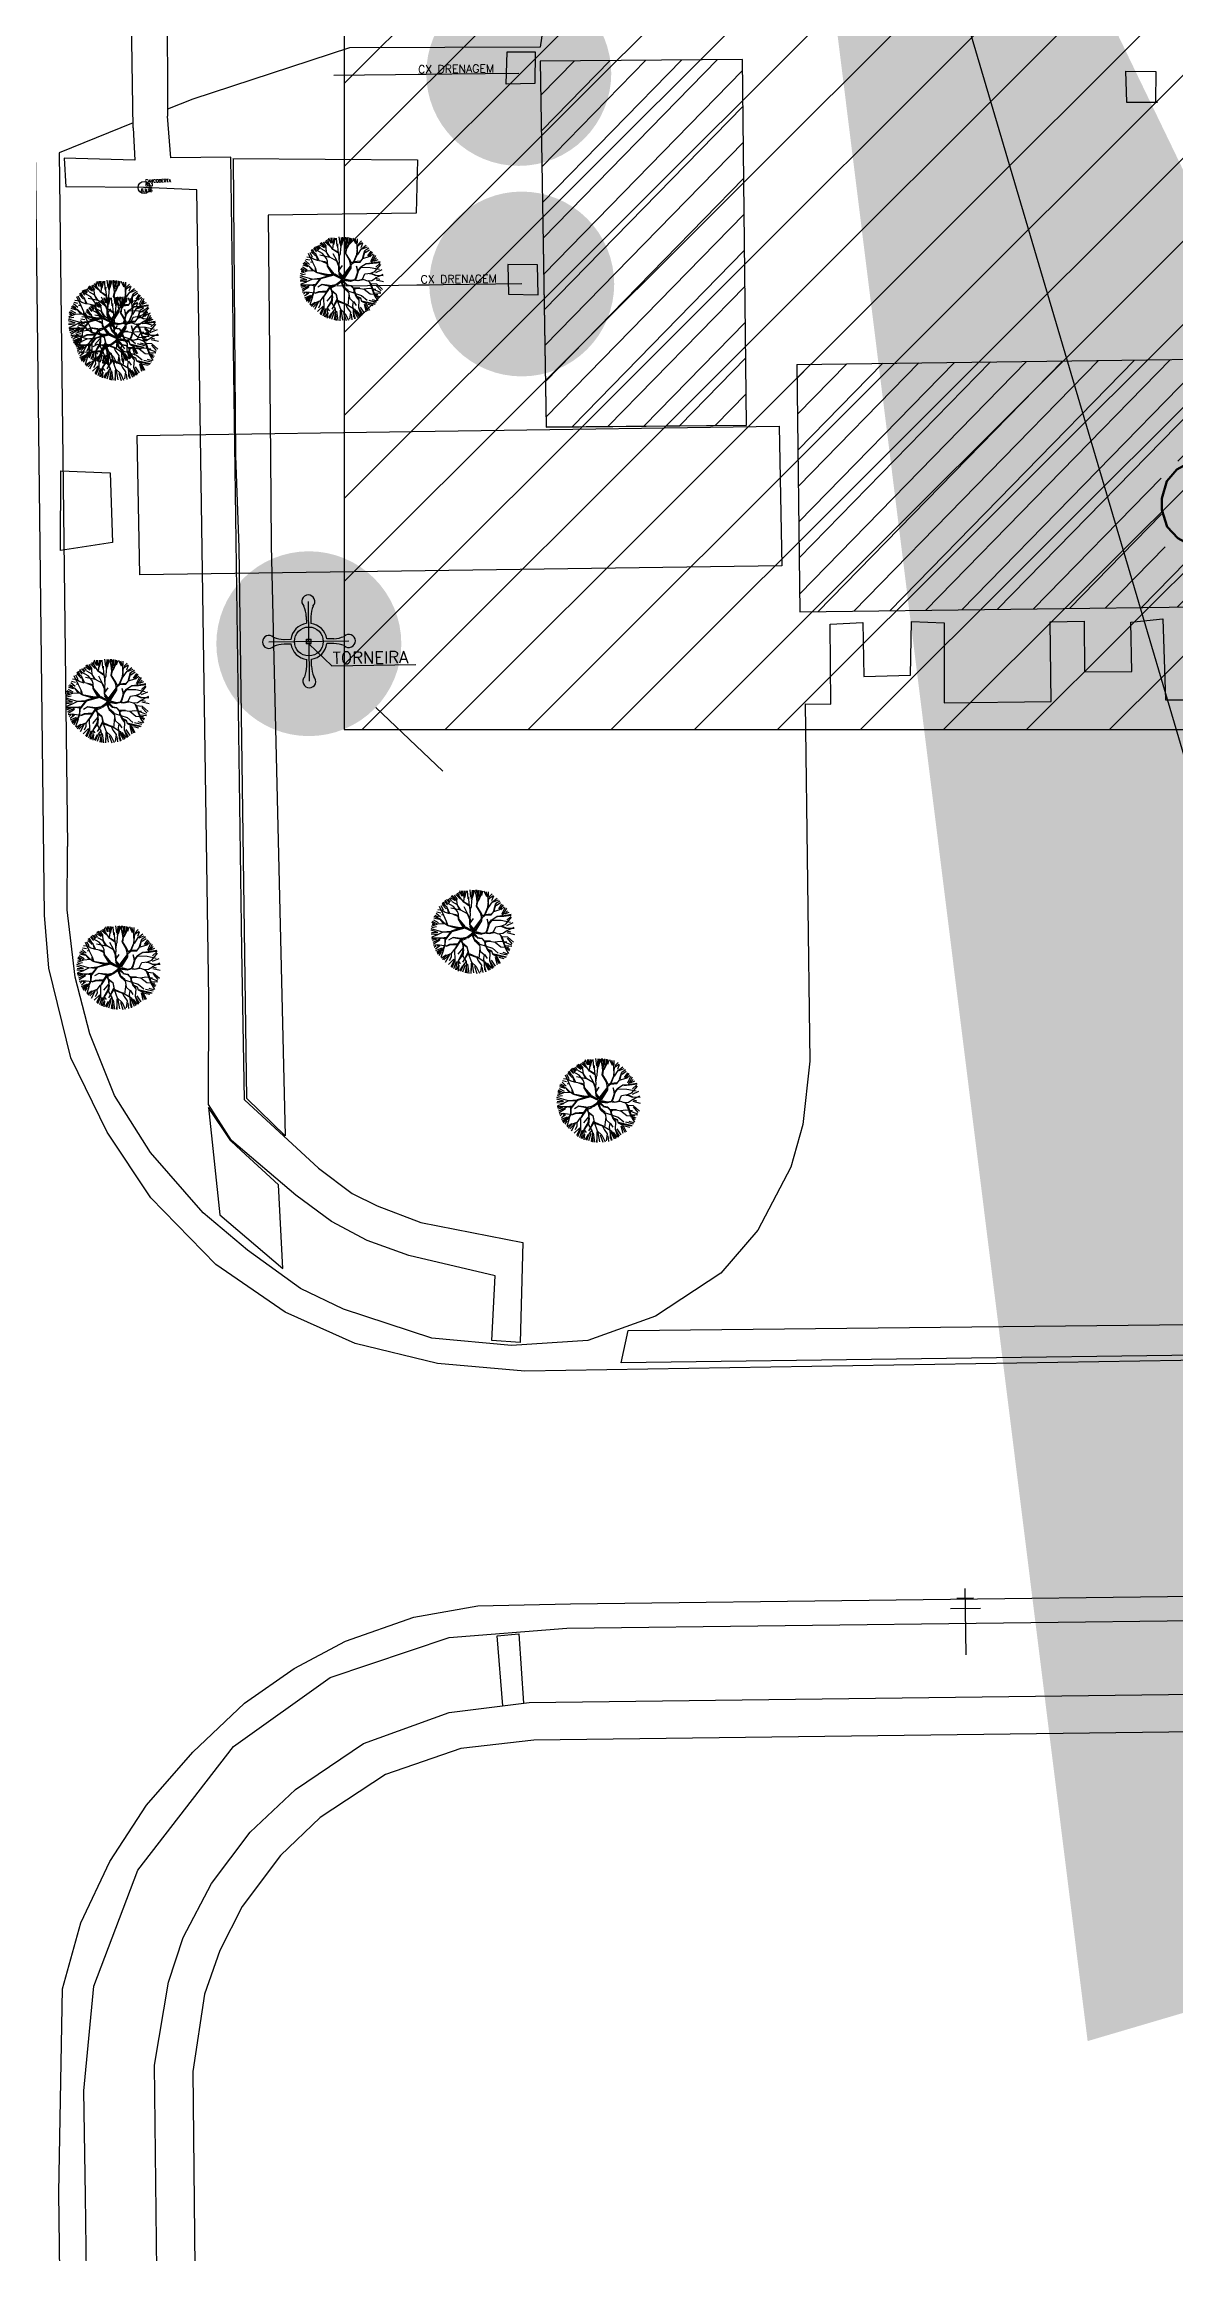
# Model space of a CAD drawing. Header units: metres. Extents: x 341 to 459, y 1341 to 1425.
# Drawn here: x 449.417 to 450.232, y 1415.818 to 1417.412 of the extents above; entities that cross this region are included whole.
import ezdxf

# ---------------------------------------------------------------- set-up
doc = ezdxf.new("R2010")
doc.units = ezdxf.units.M
doc.linetypes.add('CONTINUO', pattern=[0])
for name, color, linetype in [('.', 1, 'Continuous'), ('3_continuous', 3, 'Continuous'), ('AVR', 3, 'CONTINUO'), ('B.ACESSO', 8, 'CONTINUO'), ('TORNEIRA', 7, 'CONTINUO')]:
    doc.layers.add(name, color=color, linetype=linetype)
doc.styles.add('ROMANS', font='ROMANS.SHX')
doc.styles.add('SIMPLEX', font='simplex_.ttf')
doc.dimstyles.get("Standard").update_dxf_attribs({"dimtxt": 2, "dimasz": 2, "dimexe": 0.5, "dimexo": 1, "dimgap": 1, "dimtad": 1, "dimdec": 0, "dimzin": 0, "dimdsep": 46, "dimtxsty": 'Standard', "dimcen": 0.09, "dimclrd": 1, "dimclre": 1, "dimclrt": 3, "dimadec": 0, "dimazin": 0, "dimtfac": 1, "dimtdec": 0, "dimtofl": 0, "dimtmove": 0, "dimatfit": 3, "dimfxl": 1, "dimtolj": 1, "dimtzin": 0, "dimarcsym": 0})
pattern_1 = [(45.7013538, (-125.974071, -600.877505), (-0.0098355417, 0.00959764944), [])]

# ---------------------------------------------------------------- blocks, each defined once
blk = doc.blocks.new('A$C08C43EE7')
at = {"layer": 'AVR', "color": 252, "true_color": 0x939598}
for p, q in [((0.682, 2.334), (0.41, 2.485)), ((0.501, 2.531), (0.682, 2.334)), ((0.657, 2.439), (0.521, 2.587)), ((0.576, 2.622), (0.682, 2.454)), ((0.863, 2.548), (0.586, 2.639)), ((0.721, 2.278), (0.657, 2.439)), ((0.667, 2.697), (0.789, 2.622)), ((0.869, 2.561), (0.709, 2.761)), ((0.734, 2.761), (0.863, 2.594)), ((0.863, 2.594), (0.76, 2.787)), ((0.902, 2.574), (0.779, 2.8)), ((0.841, 2.819), (0.932, 2.606)), ((1.012, 2.491), (0.869, 2.561)), ((0.902, 2.826), (1.015, 2.674)), ((1.012, 2.503), (0.902, 2.574)), ((0.963, 2.871), (1.023, 2.803)), ((1.03, 2.697), (0.992, 2.774)), ((0.998, 2.445), (1.043, 2.761)), ((0.998, 2.445), (1.05, 2.278)), ((1.05, 2.329), (0.998, 2.445)), ((1.127, 2.496), (1.012, 2.503)), ((1.224, 2.478), (1.012, 2.491)), ((1.043, 2.761), (1.024, 2.903)), ((1.084, 2.902), (1.228, 2.674)), ((1.256, 2.491), (1.127, 2.496)), ((1.276, 2.632), (1.133, 2.928)), ((1.22, 2.939), (1.266, 2.773)), ((1.507, 2.252), (1.224, 2.478)), ((1.276, 2.832), (1.256, 2.96)), ((1.256, 2.491), (1.282, 2.651)), ((1.276, 2.96), (1.288, 2.839)), ((1.282, 2.651), (1.276, 2.832)), ((1.276, 2.509), (1.282, 2.464)), ((1.282, 2.599), (1.301, 2.967)), ((1.308, 2.433), (1.282, 2.599)), ((1.527, 2.258), (1.308, 2.433)), ((1.398, 2.749), (1.327, 2.96)), ((1.404, 2.754), (1.43, 2.98)), ((1.494, 2.561), (1.404, 2.754)), ((1.482, 2.296), (1.501, 2.554)), ((1.485, 2.742), (1.568, 2.978)), ((1.485, 2.97), (1.485, 2.742)), ((1.52, 2.271), (1.494, 2.561)), ((1.501, 2.561), (1.624, 2.98)), ((1.649, 1.949), (1.733, 2.393)), ((1.667, 2.947), (1.697, 2.781)), ((1.785, 2.742), (1.7, 2.973)), ((1.733, 2.393), (1.798, 2.484)), ((1.74, 2.374), (1.881, 2.419)), ((1.758, 2.413), (1.888, 2.426)), ((1.798, 2.484), (1.785, 2.742)), ((1.788, 2.841), (1.849, 2.947)), ((1.788, 2.939), (1.788, 2.841)), ((1.791, 2.749), (1.888, 2.922)), ((1.798, 2.523), (1.958, 2.645)), ((1.803, 2.484), (1.958, 2.639)), ((1.947, 2.894), (1.842, 2.72)), ((1.881, 2.419), (2.094, 2.516)), ((1.947, 2.682), (2.001, 2.871)), ((1.958, 2.639), (2.061, 2.864)), ((2.031, 2.705), (2.099, 2.826)), ((2.031, 2.636), (2.167, 2.788)), ((2.094, 2.516), (2.416, 2.664)), ((2.101, 2.523), (2.113, 2.606)), ((2.152, 2.31), (2.216, 2.491)), ((2.159, 2.296), (2.377, 2.4)), ((2.171, 2.336), (2.37, 2.393)), ((2.182, 2.629), (2.213, 2.765)), ((2.216, 2.491), (2.267, 2.561)), ((2.267, 2.561), (2.294, 2.735)), ((2.288, 2.531), (2.44, 2.614)), ((2.334, 2.425), (2.486, 2.576)), ((2.377, 2.4), (2.538, 2.568)), ((2.416, 2.168), (2.538, 2.381)), ((2.435, 2.464), (2.551, 2.548)), ((2.435, 2.451), (2.565, 2.523)), ((2.478, 2.379), (2.599, 2.485)), ((2.538, 2.381), (2.641, 2.458)), ((2.538, 2.303), (2.667, 2.409)), ((0.393, 1.55), (0.006, 1.582)), ((0.341, 1.697), (0.008, 1.652)), ((0.239, 1.736), (0.013, 1.71)), ((0.026, 1.736), (0.155, 1.743)), ((0.329, 1.724), (0.032, 1.775)), ((0.319, 1.78), (0.054, 1.871)), ((0.316, 1.833), (0.077, 1.943)), ((0.304, 2.008), (0.099, 2.031)), ((0.288, 1.871), (0.107, 1.985)), ((0.283, 2.027), (0.129, 2.09)), ((0.44, 2.068), (0.145, 2.129)), ((0.433, 2.099), (0.175, 2.189)), ((0.463, 2.148), (0.212, 2.258)), ((0.463, 2.155), (0.238, 2.265)), ((0.508, 2.155), (0.257, 2.29)), ((0.463, 2.027), (0.283, 2.027)), ((0.438, 1.743), (0.316, 1.833)), ((0.432, 1.743), (0.329, 1.724)), ((0.53, 2.174), (0.341, 2.371)), ((0.458, 2.02), (0.361, 1.949)), ((0.721, 1.659), (0.412, 1.549)), ((0.735, 1.659), (0.419, 1.865)), ((0.632, 1.859), (0.432, 1.743)), ((0.593, 2.271), (0.463, 2.341)), ((0.869, 2.148), (0.463, 2.148)), ((0.709, 1.884), (0.463, 2.027)), ((0.657, 1.878), (0.464, 2.02)), ((0.689, 1.64), (0.586, 1.362)), ((0.709, 2.271), (0.593, 2.271)), ((0.722, 1.633), (0.599, 1.369)), ((0.612, 1.749), (0.76, 1.672)), ((0.87, 1.833), (0.632, 1.859)), ((0.857, 1.852), (0.657, 1.878)), ((0.915, 1.852), (0.702, 2.039)), ((0.902, 1.839), (0.709, 1.884)), ((0.882, 2.155), (0.721, 2.278)), ((0.967, 1.704), (0.721, 1.659)), ((0.728, 1.64), (0.954, 1.691)), ((1.127, 1.994), (0.869, 2.148)), ((1.037, 1.839), (0.889, 1.839)), ((1.198, 1.917), (0.895, 2.123)), ((1.088, 1.865), (0.902, 1.839)), ((1.063, 1.859), (0.966, 1.704)), ((1.101, 1.865), (0.967, 1.704)), ((1.05, 2.278), (1.043, 2.058)), ((1.07, 2.045), (1.05, 2.329)), ((1.178, 1.917), (1.088, 1.865)), ((1.185, 1.891), (1.101, 1.865)), ((1.256, 1.91), (1.127, 1.994)), ((1.185, 1.891), (1.263, 1.711)), ((1.231, 1.846), (1.198, 1.917)), ((1.301, 2.193), (1.211, 2.355)), ((1.236, 1.936), (1.294, 2.187)), ((1.282, 1.684), (1.236, 1.904)), ((1.294, 1.704), (1.256, 1.91)), ((1.263, 1.929), (1.301, 2.193)), ((1.405, 1.491), (1.276, 1.672)), ((1.391, 1.536), (1.282, 1.684)), ((1.398, 1.562), (1.294, 1.704)), ((1.493, 1.485), (1.63, 1.774)), ((1.493, 1.485), (1.655, 1.756)), ((1.63, 1.774), (1.507, 2.252)), ((1.617, 1.962), (1.527, 2.258)), ((1.565, 1.562), (1.668, 1.736)), ((1.566, 1.504), (1.695, 1.588)), ((1.61, 2.007), (1.72, 2.368)), ((1.649, 1.936), (1.617, 1.962)), ((1.655, 1.756), (1.624, 1.929)), ((1.63, 1.968), (1.668, 2.123)), ((1.668, 1.756), (1.649, 1.936)), ((1.668, 1.826), (1.958, 1.994)), ((1.669, 1.556), (1.759, 1.588)), ((1.682, 1.787), (1.913, 1.942)), ((1.688, 1.756), (1.971, 1.981)), ((1.759, 1.588), (1.959, 1.588)), ((1.849, 1.556), (1.985, 1.582)), ((1.94, 1.588), (2.139, 1.665)), ((1.958, 1.994), (2.087, 2.007)), ((1.959, 1.588), (2.088, 1.562)), ((1.971, 1.981), (2.139, 1.994)), ((2.011, 1.588), (2.146, 1.665)), ((2.049, 2.007), (2.126, 2.181)), ((2.087, 2.007), (2.113, 2.09)), ((2.088, 1.562), (2.404, 1.588)), ((2.113, 2.09), (2.159, 2.296)), ((2.139, 1.994), (2.236, 2.032)), ((2.139, 1.665), (2.281, 1.904)), ((2.159, 1.665), (2.397, 1.788)), ((2.236, 2.032), (2.416, 2.168)), ((2.275, 1.91), (2.352, 2.265)), ((2.281, 1.904), (2.462, 2.02)), ((2.288, 1.949), (2.468, 2.026)), ((2.404, 1.588), (2.558, 1.795)), ((2.423, 1.594), (2.662, 1.62)), ((2.455, 1.607), (2.571, 1.807)), ((2.462, 2.02), (2.623, 2.04)), ((2.468, 2.02), (2.578, 2.214)), ((2.558, 1.795), (2.784, 1.955)), ((2.569, 2.28), (2.675, 2.356)), ((2.571, 1.795), (2.971, 1.749)), ((2.599, 2.228), (2.705, 2.303)), ((2.614, 2.099), (2.72, 2.265)), ((2.623, 2.04), (2.777, 2.246)), ((2.623, 2.04), (2.81, 2.207)), ((2.66, 2.023), (2.818, 2.129)), ((2.662, 1.62), (2.752, 1.614)), ((2.675, 1.909), (2.834, 2.083)), ((2.675, 1.644), (2.963, 1.659)), ((2.72, 1.758), (2.963, 1.697)), ((2.781, 1.864), (2.963, 1.932)), ((2.781, 1.857), (2.97, 1.857)), ((2.781, 1.803), (2.97, 1.811)), ((2.784, 1.955), (2.926, 1.962)), ((2.796, 1.97), (2.886, 2.031)), ((0, 1.562), (0.374, 1.55)), ((0.265, 1.44), (0.001, 1.356)), ((0.25, 1.381), (0.012, 1.265)), ((0.341, 1.53), (0.023, 1.478)), ((0.228, 1.175), (0.031, 1.152)), ((0.303, 1.195), (0.052, 1.234)), ((0.168, 1.079), (0.058, 1.053)), ((0.232, 1.079), (0.071, 1.034)), ((0.372, 1.061), (0.114, 0.947)), ((0.406, 1.053), (0.129, 0.886)), ((0.361, 1.092), (0.135, 1.085)), ((0.47, 0.905), (0.18, 0.815)), ((0.309, 0.827), (0.18, 0.801)), ((0.364, 0.985), (0.182, 0.848)), ((0.2, 0.776), (0.309, 0.827)), ((0.213, 0.75), (0.451, 0.892)), ((0.535, 1.117), (0.232, 1.079)), ((0.412, 1.549), (0.25, 1.381)), ((0.478, 0.848), (0.258, 0.705)), ((0.458, 1.305), (0.303, 1.195)), ((0.606, 1.356), (0.406, 1.053)), ((0.599, 1.369), (0.458, 1.305)), ((0.728, 0.886), (0.47, 0.905)), ((0.909, 1.24), (0.528, 1.285)), ((0.677, 1.092), (0.535, 1.117)), ((0.683, 1.085), (0.535, 0.989)), ((0.696, 0.795), (0.606, 0.634)), ((0.799, 1.227), (0.677, 1.092)), ((0.806, 0.827), (0.696, 0.795)), ((0.851, 0.982), (0.728, 0.886)), ((0.741, 0.879), (0.851, 0.956)), ((0.851, 0.956), (0.786, 0.827)), ((1.037, 1.253), (0.799, 1.227)), ((0.877, 0.976), (0.806, 0.827)), ((1.044, 1.06), (0.851, 0.982)), ((1.057, 1.046), (0.877, 0.976)), ((1.05, 1.246), (0.896, 0.789)), ((1.179, 1.433), (1.005, 1.253)), ((1.186, 1.427), (1.037, 1.253)), ((1.147, 1.072), (1.044, 1.06)), ((1.134, 1.034), (1.057, 1.046)), ((1.063, 1.253), (1.218, 1.433)), ((1.154, 0.879), (1.121, 0.692)), ((1.134, 1.072), (1.154, 0.879)), ((1.25, 1.169), (1.147, 1.079)), ((1.218, 1.131), (1.147, 1.072)), ((1.154, 0.853), (1.16, 1.066)), ((1.379, 1.511), (1.179, 1.433)), ((1.398, 1.485), (1.186, 1.427)), ((1.263, 1.156), (1.218, 1.131)), ((1.282, 1.337), (1.25, 1.169)), ((1.289, 1.305), (1.263, 1.156)), ((1.493, 1.485), (1.289, 1.305)), ((1.295, 1.33), (1.424, 1.504)), ((1.456, 1.491), (1.295, 1.33)), ((1.501, 1.485), (1.391, 1.536)), ((1.501, 1.485), (1.398, 1.562)), ((1.456, 1.44), (1.411, 1.182)), ((1.493, 1.485), (1.418, 1.169)), ((1.418, 1.169), (1.456, 1.008)), ((1.444, 1.001), (1.431, 0.905)), ((1.431, 0.905), (1.463, 0.724)), ((1.463, 0.982), (1.437, 0.911)), ((1.437, 0.911), (1.482, 0.75)), ((1.501, 1.375), (1.444, 1.175)), ((1.444, 1.175), (1.469, 1.021)), ((1.456, 1.008), (1.534, 0.963)), ((1.469, 1.021), (1.56, 0.976)), ((1.493, 1.485), (1.534, 1.375)), ((1.54, 1.523), (1.527, 1.485)), ((1.527, 1.485), (1.552, 1.381)), ((1.534, 1.375), (1.881, 1.155)), ((1.534, 0.963), (1.779, 0.892)), ((1.552, 1.381), (1.565, 1.485)), ((1.56, 0.976), (1.746, 0.918)), ((1.565, 1.485), (1.565, 1.562)), ((1.572, 1.479), (1.669, 1.556)), ((1.579, 1.465), (1.953, 1.175)), ((1.579, 1.433), (1.868, 1.214)), ((1.585, 1.368), (1.579, 1.433)), ((1.862, 1.188), (1.585, 1.368)), ((1.598, 1.453), (1.746, 1.575)), ((1.868, 1.214), (1.617, 1.375)), ((1.946, 0.963), (1.708, 0.93)), ((1.746, 1.575), (1.811, 1.575)), ((1.779, 0.918), (1.914, 0.808)), ((1.779, 0.892), (1.908, 0.789)), ((1.785, 0.918), (1.946, 0.963)), ((1.811, 1.575), (1.972, 1.459)), ((1.953, 1.175), (1.862, 1.188)), ((1.881, 1.155), (2.004, 1.149)), ((1.92, 0.801), (2.043, 0.608)), ((1.971, 1.175), (2.036, 1.175)), ((2.004, 1.149), (2.087, 1.046)), ((2.036, 1.175), (2.171, 1.207)), ((2.068, 1.137), (2.113, 1.046)), ((2.074, 1.137), (2.204, 1.2)), ((2.082, 1.04), (2.094, 0.827)), ((2.087, 1.046), (2.377, 0.917)), ((2.094, 0.827), (2.217, 0.731)), ((2.12, 0.827), (2.101, 1.034)), ((2.113, 1.046), (2.37, 0.937)), ((2.171, 1.207), (2.416, 1.35)), ((2.198, 1.562), (2.333, 1.556)), ((2.204, 1.2), (2.41, 1.33)), ((2.301, 1.575), (2.397, 1.524)), ((2.359, 0.911), (2.565, 0.769)), ((2.37, 0.937), (2.686, 0.898)), ((2.377, 0.917), (2.706, 0.924)), ((2.397, 1.524), (2.591, 1.511)), ((2.41, 1.33), (2.583, 1.298)), ((2.416, 1.35), (2.565, 1.317)), ((2.565, 1.317), (2.892, 1.35)), ((2.583, 1.298), (2.848, 1.188)), ((2.829, 1.169), (2.59, 1.285)), ((2.591, 1.511), (2.99, 1.44)), ((2.874, 1.375), (2.603, 1.323)), ((2.667, 1.515), (2.985, 1.485)), ((2.686, 0.898), (2.789, 0.736)), ((2.69, 1.295), (2.97, 1.288)), ((2.706, 0.924), (2.925, 0.994)), ((2.72, 1.478), (2.985, 1.394)), ((2.728, 0.894), (2.849, 0.773)), ((2.743, 1.538), (3, 1.569)), ((2.743, 0.97), (2.948, 1.068)), ((2.758, 1.25), (2.985, 1.243)), ((2.766, 0.91), (2.925, 0.91)), ((2.796, 1.144), (2.932, 1.106)), ((2.944, 1.137), (2.829, 1.169)), ((2.957, 1.155), (2.835, 1.182)), ((2.848, 1.188), (2.97, 1.182)), ((2.996, 1.362), (2.874, 1.375)), ((2.892, 1.35), (2.99, 1.317)), ((2.996, 1.343), (2.919, 1.355)), ((0.584, 0.697), (0.319, 0.629)), ((0.599, 0.674), (0.349, 0.568)), ((0.606, 0.634), (0.361, 0.518)), ((0.576, 0.568), (0.53, 0.386)), ((0.651, 0.698), (0.573, 0.318)), ((0.709, 0.789), (0.586, 0.292)), ((0.72, 0.531), (0.652, 0.265)), ((0.75, 0.417), (0.698, 0.25)), ((0.838, 0.299), (0.703, 0.215)), ((0.896, 0.789), (0.722, 0.589)), ((0.895, 0.288), (0.796, 0.189)), ((1.315, 0.447), (0.838, 0.299)), ((0.902, 0.28), (0.857, 0.166)), ((0.87, 0.312), (1.353, 0.486)), ((0.947, 0.486), (0.928, 0.202)), ((1.121, 0.692), (0.947, 0.486)), ((0.986, 0.311), (0.97, 0.099)), ((1.106, 0.348), (1.008, 0.106)), ((1.251, 0.257), (1.054, 0.091)), ((1.302, 0.254), (1.102, 0.034)), ((1.154, 0.518), (1.121, 0.279)), ((1.128, 0.705), (1.154, 0.518)), ((1.321, 0.447), (1.302, 0.254)), ((1.424, 0.563), (1.321, 0.447)), ((1.455, 0.265), (1.387, 0)), ((1.476, 0.737), (1.418, 0.576)), ((1.418, 0.576), (1.431, 0.415)), ((1.431, 0.415), (1.515, 0.279)), ((1.515, 0.279), (1.476, 0.131)), ((1.482, 0.75), (1.669, 0.66)), ((1.521, 0.279), (1.65, 0.009)), ((1.675, 0.441), (1.604, 0.286)), ((1.611, 0.273), (1.604, 0.002)), ((1.695, 0.447), (1.611, 0.273)), ((1.669, 0.66), (1.695, 0.447)), ((1.682, 0.499), (1.675, 0.441)), ((1.695, 0.447), (1.753, 0.299)), ((1.713, 0.273), (1.811, 0.038)), ((1.753, 0.299), (1.998, 0.092)), ((1.895, 0.466), (1.824, 0.137)), ((1.908, 0.789), (1.895, 0.466)), ((1.902, 0.265), (2.031, 0.121)), ((2.03, 0.582), (2.043, 0.382)), ((2.062, 0.105), (2.036, 0.37)), ((2.043, 0.608), (2.062, 0.415)), ((2.043, 0.382), (2.088, 0.112)), ((2.056, 0.415), (2.107, 0.112)), ((2.062, 0.415), (2.326, 0.26)), ((2.114, 0.439), (2.356, 0.318)), ((2.122, 0.334), (2.182, 0.182)), ((2.13, 0.334), (2.235, 0.243)), ((2.217, 0.731), (2.288, 0.505)), ((2.236, 0.711), (2.494, 0.641)), ((2.249, 0.731), (2.507, 0.647)), ((2.273, 0.477), (2.379, 0.356)), ((2.288, 0.505), (2.449, 0.382)), ((2.311, 0.545), (2.478, 0.432)), ((2.432, 0.636), (2.531, 0.485)), ((2.507, 0.647), (2.597, 0.511)), ((2.561, 0.735), (2.629, 0.553)), ((2.565, 0.769), (2.694, 0.602)), ((2.614, 0.788), (2.773, 0.72))]:
    blk.add_line(p, q, dxfattribs=at)
blk = doc.blocks.new('SIMB_BOLINHA')
at = {"color": 0, "linetype": 'Continuous'}
blk.add_circle((0, 0), 0.15, dxfattribs=at)
at = {"color": 0}
blk.add_point((0, 0), dxfattribs=at)
for tag in ['desc:', 'cota:', 'pto:']:
    blk.add_attdef(tag, (0, 0), '', height=1)
blk = doc.blocks.new('A$C003F03EF')
at = {"layer": 'TORNEIRA', "color": 4}
for p, q in [((0.358, 0.578), (0.358, 0.521)), ((0.376, 0.376), (0.376, 0.7)), ((0.395, 0.578), (0.395, 0.521)), ((0.053, 0.376), (0.7, 0.376)), ((0.175, 0.395), (0.232, 0.395)), ((0.358, 0.395), (0.395, 0.395)), ((0.358, 0.358), (0.358, 0.395)), ((0.376, 0.376), (0.376, 0.053)), ((0.395, 0.358), (0.395, 0.395)), ((0.578, 0.395), (0.521, 0.395)), ((0.175, 0.358), (0.232, 0.358)), ((0.358, 0.358), (0.395, 0.358)), ((0.358, 0.175), (0.358, 0.232)), ((0.395, 0.175), (0.395, 0.232)), ((0.578, 0.358), (0.521, 0.358))]:
    blk.add_line(p, q, dxfattribs=at)
for radius in [0.117, 0.0185]:
    blk.add_circle((0.376, 0.376), radius, dxfattribs=at)
for centre, radius, start, end in [((0.376, 0.7), 0.0526, 314.3592, 225.6408), ((0.098, 0.566), 0.26, 2.6117, 21.7341), ((0.683, 0.56), 0.288, 159.2137, 176.5604), ((0.053, 0.376), 0.0526, 44.3592, 315.6408), ((0.187, 0.655), 0.26, 248.2659, 267.3883), ((0.376, 0.376), 0.146, 97.2922, 172.7078), ((0.376, 0.376), 0.146, 7.2922, 82.7078), ((0.566, 0.655), 0.26, 272.6117, 291.7341), ((0.7, 0.376), 0.0526, 224.3592, 135.6408), ((0.192, 0.07), 0.288, 93.4396, 110.7863), ((0.376, 0.376), 0.146, 187.2922, 262.7078), ((0.376, 0.376), 0.146, 277.2922, 352.7078), ((0.56, 0.07), 0.288, 69.2137, 86.5604), ((0.376, 0.053), 0.0526, 134.3592, 45.6408), ((0.07, 0.192), 0.288, 339.2137, 356.5604), ((0.655, 0.187), 0.26, 182.6117, 201.7341)]:
    blk.add_arc(centre, radius, start, end, dxfattribs=at)
blk = doc.blocks.new('sde')
at = {"layer": 'B.ACESSO'}
h = blk.add_hatch(dxfattribs=at)
h.set_pattern_fill('ANSI31', color=256, scale=0.021642, angle=0.7014, style=0)
h.set_pattern_definition([(45.701354, (-125.97407, -600.877505), (-0.0491777085, 0.047988247), [])])
h.paths.add_polyline_path([(334.4, 226.0538), (334.4032, 225.856), (334.5116, 225.8569), (334.5093, 226.0547)])
h = blk.add_hatch(dxfattribs=at)
h.set_pattern_fill('ANSI31', color=256, scale=0.004328, angle=0.7014, style=0)
h.set_pattern_definition(pattern_1)
h.paths.add_polyline_path([(334.4, 226.0538), (334.4032, 225.856), (334.5116, 225.8569), (334.5093, 226.0547)])
h = blk.add_hatch(dxfattribs=at)
h.set_pattern_fill('ANSI31', color=256, scale=0.004328, angle=0.7014, style=0)
h.set_pattern_definition(pattern_1)
h.paths.add_polyline_path([(334.5388, 225.8897), (334.5404, 225.7558), (335.3801, 225.7668), (335.3785, 225.9004)])
h.paths.add_polyline_path([(334.89, 225.8392), (334.8906, 225.7929), (334.7362, 225.791), (334.7356, 225.8373)])
for p, q in [((334.18, 226.0176, -0.2936), (334.1736, 226.3799, -0.2936)), ((334.1972, 226.38, -0.295), (334.1985, 226.024, -0.295)), ((334.4077, 226.1131, -0.2875), (334.4, 226.0614, -0.2875)), ((334.2969, 226.061, -0.2879), (334.2121, 226.0332, -0.2879)), ((334.4, 226.0614, -0.2879), (334.2969, 226.061, -0.2879)), ((334.3816, 226.0413, -0.288), (334.3821, 226.0588, -0.288)), ((334.3821, 226.0588, -0.288), (334.3972, 226.0588, -0.288)), ((334.3972, 226.0588, -0.288), (334.397, 226.0417, -0.288)), ((334.5093, 226.0547, -0.2884), (334.4, 226.0538, -0.2884)), ((334.5093, 226.0547, -0.4876), (334.4, 226.0538, -0.4876)), ((334.4, 226.0538, -0.2884), (334.4032, 225.8557, -0.2884)), ((334.4, 226.0538, -0.4876), (334.4032, 225.856, -0.4876)), ((334.5116, 225.8569, -0.2884), (334.5093, 226.0547, -0.2884)), ((334.5116, 225.8569, -0.4876), (334.5093, 226.0547, -0.4876)), ((334.397, 226.0417, -0.288), (334.3816, 226.0413, -0.288)), ((334.7165, 226.0484, -0.2891), (334.7329, 226.0482, -0.2891)), ((334.7165, 226.0484, -0.2891), (334.7169, 226.0315, -0.2891)), ((334.7329, 226.0482, -0.2891), (334.7327, 226.0316, -0.2891)), ((334.2121, 226.0332, -0.2879), (334.1985, 226.0278, -0.2879)), ((334.7169, 226.0315, -0.2891), (334.7338, 226.0316, -0.2891)), ((334.18, 226.0203, -0.2879), (334.1399, 226.0041, -0.2879)), ((334.18, 226.0176, -0.2936), (334.1809, 226.0002, -0.2936)), ((334.2002, 226.0015, -0.2932), (334.1985, 226.024, -0.2932)), ((334.132, 225.5917, -0.295), (334.1272, 226.0066, -0.295)), ((334.1399, 226.0041, -0.2879), (334.1444, 225.6289, -0.2879)), ((334.2328, 226.0018, -0.2932), (334.2002, 226.0015, -0.2932)), ((334.2386, 225.5733, -0.2932), (334.2328, 226.0018, -0.2932)), ((334.1809, 226.0002, -0.2936), (334.1426, 226.0013, -0.2936)), ((334.1426, 226.0013, -0.2936), (334.1435, 225.9857, -0.2936)), ((334.2338, 226.0011, -0.2933), (334.3336, 226.0003, -0.2933)), ((334.2355, 225.8403, -0.2933), (334.2342, 226.0011, -0.2933)), ((334.3336, 226.0003, -0.2933), (334.3329, 225.9716, -0.2933)), ((334.1858, 225.9854, -0.2943), (334.1435, 225.9857, -0.2943)), ((334.2144, 225.9842, -0.2943), (334.1858, 225.9854, -0.2943)), ((334.2208, 225.5468, -0.2932), (334.2144, 225.9842, -0.2932)), ((334.3329, 225.9716, -0.2933), (334.2529, 225.9704, -0.2933)), ((334.2529, 225.9704, -0.2933), (334.2541, 225.8405, -0.2933)), ((334.3824, 225.9438, -0.2881), (334.3829, 225.9277, -0.2881)), ((334.3986, 225.9435, -0.2881), (334.3824, 225.9438, -0.2881)), ((334.3989, 225.9274, -0.2881), (334.3986, 225.9435, -0.2881)), ((334.3829, 225.9277, -0.2881), (334.3989, 225.9274, -0.2881)), ((334.5388, 225.8897, -0.2887), (335.3785, 225.9004, -0.2887)), ((334.5388, 225.8897, -0.2887), (334.5404, 225.7558, -0.2887)), ((334.1821, 225.8513, -0.2887), (334.5292, 225.8563, -0.2887)), ((334.1836, 225.7758, -0.2887), (334.1821, 225.8513, -0.2887)), ((334.4032, 225.8557, -0.2884), (334.5116, 225.8569, -0.2884)), ((334.4032, 225.856, -0.4876), (334.5116, 225.8569, -0.4876)), ((334.5292, 225.8563, -0.2887), (334.5307, 225.7808, -0.2887)), ((334.2372, 225.7907, -0.2933), (334.2355, 225.8403, -0.2933)), ((334.2541, 225.8405, -0.2933), (334.2545, 225.7917, -0.2933)), ((334.1407, 225.7891, -0.297), (334.1408, 225.8322, -0.297)), ((334.1408, 225.8322, -0.297), (334.1674, 225.831, -0.297)), ((334.1674, 225.831, -0.297), (334.1687, 225.7933, -0.297)), ((334.1687, 225.7933, -0.297), (334.1407, 225.7891, -0.297)), ((334.2414, 225.4926, -0.2933), (334.2372, 225.7907, -0.2933)), ((334.2545, 225.7917, -0.2933), (334.2621, 225.4723, -0.2933)), ((334.5307, 225.7808, -0.2887), (334.1836, 225.7758, -0.2887)), ((334.5404, 225.7558, -0.2887), (335.3801, 225.7665, -0.2887)), ((334.7194, 225.7503, -0.2891), (334.7366, 225.752, -0.2891)), ((334.7366, 225.752, -0.2891), (334.7381, 225.7082, -0.2891)), ((334.5568, 225.7491, -0.2891), (334.5745, 225.75, -0.2891)), ((334.5571, 225.7058, -0.2891), (334.5568, 225.7491, -0.2891)), ((334.5745, 225.75, -0.2891), (334.5749, 225.7208, -0.2891)), ((334.6002, 225.7215, -0.2891), (334.6007, 225.7506, -0.2891)), ((334.6007, 225.7506, -0.2891), (334.6184, 225.7499, -0.2891)), ((334.6184, 225.7499, -0.2891), (334.6183, 225.7066, -0.2891)), ((334.6757, 225.7504, -0.2891), (334.694, 225.7507, -0.2891)), ((334.6763, 225.7073, -0.2891), (334.6757, 225.7504, -0.2891)), ((334.694, 225.7507, -0.2891), (334.6943, 225.7233, -0.2891)), ((334.7198, 225.7236, -0.2891), (334.7194, 225.7503, -0.2891)), ((334.5749, 225.7208, -0.2891), (334.6002, 225.7215, -0.2891)), ((334.6943, 225.7233, -0.2891), (334.7198, 225.7236, -0.2891)), ((334.5432, 225.7061, -0.2891), (334.5457, 225.5127, -0.2891)), ((334.5432, 225.7061, -0.2891), (334.5571, 225.7058, -0.2891)), ((334.6183, 225.7066, -0.2891), (334.6763, 225.7073, -0.2891)), ((334.7381, 225.7082, -0.2891), (334.7956, 225.7084, -0.2891)), ((334.1442, 225.5946, -0.2891), (334.1444, 225.6289, -0.2891)), ((334.1343, 225.5631, -0.295), (334.132, 225.5917, -0.295)), ((334.1485, 225.5582, -0.2891), (334.1442, 225.5946, -0.2891)), ((334.2401, 225.4918, -0.2932), (334.2386, 225.5733, -0.2932)), ((334.1463, 225.5145, -0.295), (334.1343, 225.5631, -0.295)), ((334.1565, 225.5275, -0.2891), (334.1485, 225.5582, -0.2891)), ((334.2207, 225.4893, -0.2932), (334.2208, 225.5468, -0.2932)), ((334.1699, 225.4942, -0.2891), (334.1565, 225.5275, -0.2891)), ((334.1659, 225.4744, -0.295), (334.1463, 225.5145, -0.295)), ((334.5457, 225.5127, -0.2891), (334.5419, 225.4784, -0.2891)), ((334.1893, 225.4634, -0.2891), (334.1699, 225.4942, -0.2891)), ((334.2331, 225.4698, -0.2932), (334.2207, 225.4893, -0.2932)), ((334.2801, 225.4548, -0.2932), (334.2401, 225.4918, -0.2932)), ((334.2621, 225.4723, -0.2933), (334.2414, 225.4926, -0.2933)), ((334.2207, 225.4877, -0.2922), (334.2268, 225.4297, -0.2922)), ((334.2328, 225.4696, -0.2922), (334.2207, 225.4877, -0.2922)), ((334.5419, 225.4784, -0.2891), (334.5354, 225.4554, -0.2891)), ((334.1895, 225.4388, -0.295), (334.1659, 225.4744, -0.295)), ((334.2383, 225.4645, -0.2922), (334.2328, 225.4696, -0.2922)), ((334.2679, 225.4402, -0.2932), (334.2331, 225.4698, -0.2932)), ((334.2585, 225.4458, -0.2922), (334.2383, 225.4645, -0.2922)), ((334.2177, 225.4307, -0.2891), (334.1893, 225.4634, -0.2891)), ((334.2801, 225.4548, -0.2932), (334.2984, 225.4412, -0.2932)), ((334.5354, 225.4554, -0.2891), (334.5177, 225.4213, -0.2891)), ((334.2608, 225.4006, -0.2922), (334.2585, 225.4458, -0.2922)), ((334.2871, 225.426, -0.2932), (334.2679, 225.4402, -0.2932)), ((334.2984, 225.4412, -0.2932), (334.3119, 225.4344, -0.2932)), ((334.2246, 225.4027, -0.295), (334.1895, 225.4388, -0.295)), ((334.2417, 225.4105, -0.2891), (334.2177, 225.4307, -0.2891)), ((334.2268, 225.4297, -0.2922), (334.2608, 225.4006, -0.2922)), ((334.3119, 225.4344, -0.2932), (334.3355, 225.4255, -0.2932)), ((334.3064, 225.4158, -0.2932), (334.2871, 225.426, -0.2932)), ((334.3355, 225.4255, -0.2932), (334.3906, 225.4147, -0.2932)), ((334.5177, 225.4213, -0.2891), (334.4976, 225.3981, -0.2891)), ((334.2704, 225.3898, -0.2891), (334.2417, 225.4105, -0.2891)), ((334.3289, 225.4077, -0.2932), (334.3064, 225.4158, -0.2932)), ((334.3757, 225.3966, -0.2932), (334.3289, 225.4077, -0.2932)), ((334.3906, 225.4147, -0.2932), (334.3891, 225.3605, -0.2932)), ((334.2621, 225.377, -0.295), (334.2246, 225.4027, -0.295)), ((334.3739, 225.3616, -0.2932), (334.3757, 225.3966, -0.2932)), ((334.4976, 225.3981, -0.2891), (334.4624, 225.3747, -0.2891)), ((334.2937, 225.3786, -0.2891), (334.2704, 225.3898, -0.2891)), ((334.3, 225.36, -0.295), (334.2621, 225.377, -0.295)), ((334.3414, 225.3629, -0.2891), (334.2937, 225.3786, -0.2891)), ((334.4624, 225.3747, -0.2891), (334.4257, 225.3616, -0.2891)), ((334.4475, 225.3671, -0.2956), (335.5277, 225.3783, -0.2956)), ((334.3445, 225.3491, -0.295), (334.3, 225.36, -0.295)), ((334.3844, 225.3589, -0.2891), (334.3414, 225.3629, -0.2891)), ((334.3891, 225.3605, -0.2932), (334.3739, 225.3616, -0.2932)), ((334.4257, 225.3616, -0.2891), (334.3844, 225.3589, -0.2891)), ((335.5766, 225.3642, -0.2949), (334.3917, 225.3451, -0.2949)), ((334.4437, 225.3496, -0.2956), (334.4475, 225.3671, -0.2956)), ((335.5279, 225.364, -0.2956), (334.4437, 225.3496, -0.2956)), ((334.3917, 225.3451, -0.295), (334.3445, 225.3491, -0.295)), ((334.4163, 225.2191, -0.2946), (337.1226, 225.2522, -0.2946)), ((334.4144, 225.206, -0.2928), (337.1247, 225.2388, -0.2928)), ((334.6302, 225.1915, -0.2927), (334.6298, 225.2274, -0.2927)), ((334.3317, 225.2119, -0.2946), (334.3663, 225.218, -0.2946)), ((334.3663, 225.218, -0.2946), (334.4163, 225.2191, -0.2946)), ((334.638, 225.2167, -0.2927), (334.6218, 225.2165, -0.2927)), ((334.6343, 225.2222, -0.2927), (334.6253, 225.2221, -0.2927)), ((334.2948, 225.1989, -0.2946), (334.3317, 225.2119, -0.2946)), ((334.3508, 225.201, -0.2928), (334.4144, 225.206, -0.2928)), ((334.3767, 225.2019, -0.2919), (334.3885, 225.2029, -0.2919)), ((334.3798, 225.164, -0.2919), (334.3767, 225.2019, -0.2919)), ((334.3885, 225.2029, -0.2919), (334.3909, 225.1654, -0.2919)), ((334.2669, 225.1842, -0.2946), (334.2948, 225.1989, -0.2946)), ((334.2865, 225.1793, -0.2928), (334.3508, 225.201, -0.2928)), ((334.394, 225.1658, -0.287), (337.1173, 225.2001, -0.287)), ((334.2342, 225.142, -0.2928), (334.2865, 225.1793, -0.2928)), ((334.2402, 225.1654, -0.2946), (334.2669, 225.1842, -0.2946)), ((337.1171, 225.1795, -0.287), (334.3965, 225.1454, -0.287)), ((334.2122, 225.139, -0.2946), (334.2402, 225.1654, -0.2946)), ((334.3507, 225.1603, -0.287), (334.394, 225.1658, -0.287)), ((334.3044, 225.1436, -0.287), (334.3507, 225.1603, -0.287)), ((334.1824, 225.0751, -0.2928), (334.2342, 225.142, -0.2928)), ((334.2676, 225.1188, -0.287), (334.3044, 225.1436, -0.287)), ((334.3965, 225.1454, -0.287), (334.3571, 225.1409, -0.287)), ((334.1872, 225.1103, -0.2946), (334.2122, 225.139, -0.2946)), ((334.3571, 225.1409, -0.287), (334.3163, 225.1268, -0.287)), ((334.2432, 225.0957, -0.287), (334.2676, 225.1188, -0.287)), ((334.3163, 225.1268, -0.287), (334.2811, 225.1036, -0.287)), ((334.1673, 225.0797, -0.2946), (334.1872, 225.1103, -0.2946)), ((334.2222, 225.0678, -0.287), (334.2432, 225.0957, -0.287)), ((334.2811, 225.1036, -0.287), (334.2595, 225.083, -0.287)), ((334.2595, 225.083, -0.287), (334.2389, 225.0554, -0.287)), ((334.1516, 225.0465, -0.2946), (334.1673, 225.0797, -0.2946)), ((334.1587, 225.0124, -0.2928), (334.1824, 225.0751, -0.2928)), ((334.207, 225.0386, -0.287), (334.2222, 225.0678, -0.287)), ((334.1417, 225.0109, -0.2946), (334.1516, 225.0465, -0.2946)), ((334.2389, 225.0554, -0.287), (334.2267, 225.0316, -0.287)), ((334.199, 225.0144, -0.287), (334.207, 225.0386, -0.287)), ((334.2267, 225.0316, -0.287), (334.2185, 225.008, -0.287)), ((334.1397, 224.9007, -0.2946), (334.1417, 225.0109, -0.2946)), ((334.1533, 224.9557, -0.2928), (334.1587, 225.0124, -0.2928)), ((334.1914, 224.9695, -0.287), (334.199, 225.0144, -0.287)), ((334.2185, 225.008, -0.287), (334.2121, 224.9662, -0.287)), ((334.21, 223.4297, -0.287), (334.1914, 224.9695, -0.287)), ((334.2121, 224.9662, -0.287), (334.2297, 223.4282, -0.287)), ((334.1541, 224.8989, -0.2928), (334.1533, 224.9557, -0.2928)), ((334.1475, 224.2406, -0.2942), (334.1397, 224.9007, -0.2942)), ((334.1623, 224.2408, -0.2928), (334.1541, 224.8989, -0.2928))]:
    blk.add_line(p, q, dxfattribs=at)
ref = blk.add_blockref('SIMB_BOLINHA', (334.1858, 225.9854, -0.2942), dxfattribs=dict(at, xscale=0.02164152881495295, yscale=0.02164152881495295, zscale=0.02164152881495295, rotation=0.7013537601957969))
ref.add_attrib('PONTO', '653', (334.1865, 225.9861, -0.2942), dxfattribs={"layer": '0', "color": 1, "height": 0.00162, "rotation": 0.7014, "style": 'SIMPLEX'})
ref.add_attrib('DESC', 'CANCOBERTA', (334.1865, 225.9881, -0.2942), dxfattribs={"layer": '0', "color": 4, "height": 0.00162, "rotation": 0.7014, "style": 'SIMPLEX'})
ref.add_attrib('COTA', '8,936', (334.1841, 225.983, -0.2942), dxfattribs={"layer": '0', "color": 2, "height": 0.00162, "rotation": 0.7014, "style": 'SIMPLEX'})
for name, p, xscale, yscale, zscale, rotation in [('A$C08C43EE7', (334.3155, 225.9136, -0.2917), 0.01510945324038358, 0.01510945324038358, 0.01510945324038358, 90.70135376019579), ('A$C08C43EE7', (334.1902, 225.8902, -0.2914), 0.01510945324038358, 0.01510945324038358, 0.01510945324038358, 90.70135376019579), ('A$C08C43EE7', (334.1939, 225.8813, -0.2918), 0.01510945324038358, 0.01510945324038358, 0.01510945324038358, 90.70135376019579), ('A$C003F03EF', (334.2501, 225.7144, -0.2919), 0.06676803810140716, 0.06676803810140716, 0.06676803810140716, 0.7013537601957969), ('A$C08C43EE7', (334.1888, 225.6852, -0.2923), 0.01510945324038358, 0.01510945324038358, 0.01510945324038358, 90.70135376019579), ('A$C08C43EE7', (334.3863, 225.5604, -0.2912), 0.01510945324038358, 0.01510945324038358, 0.01510945324038358, 90.70135376019579), ('A$C08C43EE7', (334.1948, 225.541, -0.2905), 0.01510945324038358, 0.01510945324038358, 0.01510945324038358, 90.70135376019579), ('A$C08C43EE7', (334.4543, 225.4691, -0.2908), 0.01510945324038358, 0.01510945324038358, 0.01510945324038358, 90.70135376019579)]:
    blk.add_blockref(name, p, dxfattribs=dict(at, xscale=xscale, yscale=yscale, zscale=zscale, rotation=rotation))
at = {"layer": 'B.ACESSO', "style": 'ROMANS'}
blk.add_text('cco', height=0.06492, rotation=0.7014, dxfattribs=at).set_placement((334.728, 225.7924, -0.4876))
at = {"layer": 'B.ACESSO', "attachment_point": 1, "rotation": 0.7014, "style": 'ROMANS'}
for s, insert, char_height, width in [('CX DRENAGEM', (334.3339, 226.0515, -0.4876), 0.004328, 0.123978), ('CX DRENAGEM', (334.3353, 225.9378, -0.4876), 0.004328, 0.123978), ('TORNEIRA', (334.2877, 225.7341, -0.4887), 0.00649, 0.000374)]:
    blk.add_mtext(s, dxfattribs=dict(at, insert=insert, char_height=char_height, width=width))
at = {"layer": 'B.ACESSO'}
for points in [[(334.3884, 226.0471, -0.4875), (334.334, 226.0465, -0.4875)], [(334.39, 225.9332, -0.4876), (334.3332, 225.9325, -0.4876)], [(334.2749, 225.7386, -0.2919), (334.2874, 225.7267, -0.2919), (334.3328, 225.7273, -0.2919)]]:
    blk.add_leader(points, dimstyle='Standard', override={"dimasz": 0.1, "dimgap": 0.09, "dimtad": 0, "dimldrblk": 'Dot'}, dxfattribs=at)

msp = doc.modelspace()

# ---------------------------------------------------------------- hatches: boundary and pattern name
at = {"layer": '.'}
h = msp.add_hatch(dxfattribs=at)
h.set_pattern_fill('ANSI31', color=3, scale=0.013333)
h.set_pattern_definition([(45, (-177.09403, -473.465306), (-0.0299341871, 0.0299341871), [])])
h.paths.add_polyline_path([(450.2653, 1419.5988), (449.6337, 1419.5988), (449.6337, 1416.9171), (451.1174, 1416.9171), (451.1174, 1417.2517), (450.2653, 1417.2517)])

# ---------------------------------------------------------------- linework, layer by layer
at = {"elevation": -0.3894}
msp.add_lwpolyline([(450.2653, 1419.5988), (449.6337, 1419.5988), (449.6337, 1416.9171), (451.1174, 1416.9171), (451.1174, 1417.2517), (450.2653, 1417.2517)], close=True, dxfattribs=at)

# ---------------------------------------------------------------- block references
at = {"color": 10, "xscale": 1.333333333333339, "yscale": 1.333333333333339, "zscale": 1.333333333333339}
msp.add_blockref('sde', (3.9083, 1115.9943), dxfattribs=at)

# ---------------------------------------------------------------- leaders
at = {"layer": '3_continuous'}
msp.add_leader([(449.919, 1417.9824, 0.5055), (450.8931, 1414.6806, 0.5055), (457.5865, 1414.6806, 0.5055)], dimstyle='Standard', override={"dimgap": 0.09, "dimtad": 0}, dxfattribs=at)

doc.saveas('drawing.dxf')
